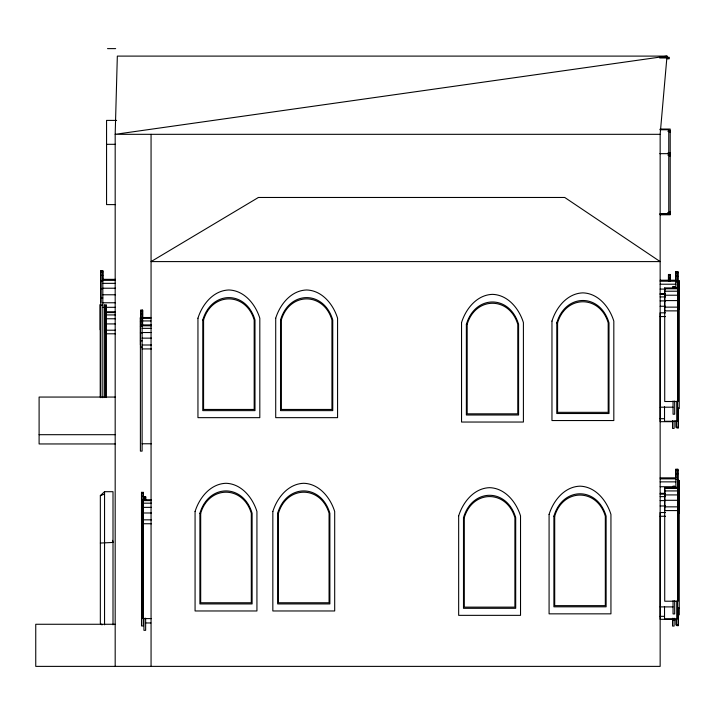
<?xml version="1.0" encoding="UTF-8"?>
<svg xmlns="http://www.w3.org/2000/svg" width="715" height="715" viewBox="0 0 715 715"><rect width="100%" height="100%" fill="white"/><g stroke="black" fill="none" stroke-linecap="round" stroke-linejoin="round"><path stroke-width="1.07" d="M100.216 329.812L100.216 304.581L100.216 397.183M100.824 302.767L100.824 270.726L102.826 270.726L102.826 397.728M102.826 270.726L102.826 280.36L115.41 280.36M104.596 330.214L104.596 304.983L106.169 304.983L106.169 397.585M106.169 311.999L106.169 304.983M140.399 345.005L140.399 317.514L150.919 317.496M140.9 310.096L140.9 317.978L140.9 310.096L142.616 310.096L142.616 325.495M141.516 519.841L141.516 492.349L143.232 492.349L143.232 625.956L141.516 625.956L141.516 492.349M142.115 325.397L142.115 317.514L142.115 451.12L140.399 451.12L140.399 317.514M142.616 317.978L142.616 310.096M143.232 500.232L143.232 492.349M143.929 496.719L143.929 499.722L143.929 496.719L145.646 496.719L145.646 499.722L145.646 496.719M660.151 407.532L660.151 421.68L672.976 421.68M664.53 606.633L664.53 618.913L677.364 618.913L677.364 601.065M664.53 406.764L664.53 421.278L677.364 421.278L677.364 401.195M664.718 487.639L664.718 601.217L678.079 601.217L678.079 506.846L678.079 487.639L664.718 487.639L664.718 510.582L678.079 510.582M664.718 287.931L664.718 401.508L678.079 401.508L678.079 307.137L678.079 287.931L664.718 287.931L664.718 310.873L678.079 310.873M668.48 274.48L668.48 281.084L668.48 274.48L670.125 274.48L670.125 281.084L670.125 274.48M672.529 618.296L672.529 626.063L674.102 626.063L674.102 618.296M672.529 420.661L672.529 428.428L674.102 428.428L674.102 420.661M673.047 620.557L673.047 618.341M673.047 600.68L673.047 613.935L674.683 613.935L674.683 600.68M673.047 487.219L673.047 486.254L674.683 486.254L674.683 487.219L673.047 487.219L673.047 486.254M673.047 400.963L673.047 414.226L674.683 414.226L674.683 400.963M673.047 287.51L673.047 286.545L674.683 286.545L674.683 287.51L673.047 287.51L673.047 286.545M674.683 620.557L674.683 618.341M674.683 287.51L674.683 286.545M674.683 487.219L674.683 486.254M675.872 619.342L675.872 624.901L677.874 624.901M675.872 477.665L675.872 469.237L677.874 469.237L677.874 487.174L675.872 487.174L675.872 469.237M675.872 420.59L675.872 427.266L677.874 427.266M675.872 280.977L675.872 271.602L677.874 271.602L677.874 288.449M676.908 601.065L676.908 625.661L678.49 625.661L678.49 607.759M676.908 401.195L676.908 428.026L678.49 428.026L678.49 407.89M677.606 488.113L677.606 480.578L679.25 480.578L679.25 513.468M677.606 288.762L677.606 280.861L679.25 280.861L679.25 307.137M677.874 480.864L677.874 469.237M677.874 281.227L677.874 271.602M678.079 287.931L678.079 288.762L664.718 288.762M679.25 614.873L679.25 480.578M679.25 280.861L679.25 408.542L677.606 408.542L677.606 303.196L679.25 303.196M115.178 624.267L35.75 624.267L35.75 666.38L660.151 666.38L660.151 134.322L667.015 56.101L117.332 56.101L115.178 134.322L115.178 666.38M102.022 624.901L100.341 623.471L100.341 495.602L104.551 491.697L113.006 491.697L113.006 624.812M100.341 495.602L104.551 494.128M100.341 543.051L113.006 542.453L112.532 540.361M667.015 56.101L115.178 134.322L660.151 134.322M107.518 48.62L115.651 48.62M661.107 57.289L669.24 57.289M659.668 57.969L667.801 57.969M667.211 58.049L669.24 58.049M667.211 58.8L669.24 58.8M116.608 120.397L106.562 120.397L106.562 204.606L115.49 204.606M660.151 129.058L670.196 129.058L670.196 214.777L660.151 214.777M659.829 129.746L668.766 129.746L668.766 213.955L659.829 213.955M669.24 130.505L670.196 130.505M667.801 131.185L668.766 131.185M669.24 131.256L670.196 131.256M669.24 132.016L670.196 132.016M106.562 144.314L115.49 144.314M667.962 152.983L670.196 152.983M659.829 153.662L668.766 153.662M669.24 153.743L670.196 153.743M669.24 154.377L670.196 154.494M667.801 155.066L668.766 155.066M669.24 155.137L670.196 155.137M669.24 155.888L670.196 155.888M669.24 211.872L670.196 211.872M667.801 212.561L668.766 212.561M669.24 212.632L670.196 212.632M667.962 213.267L670.196 213.267M669.24 213.383L670.196 213.383M660.151 214.026L670.196 214.026M100.824 271.906L102.826 271.906M675.872 272.772L677.874 272.772M100.824 275.391L102.826 275.391M668.48 275.445L670.125 275.445M675.872 276.258L677.874 276.258M668.48 278.305L670.125 278.305M102.826 279.342L115.41 279.342M660.151 280.217L675.872 280.217M100.824 281.049L102.826 281.049M660.151 281.227L675.872 281.227M677.606 281.826L679.25 281.826M675.872 281.916L677.874 281.916M102.826 283.355L115.41 283.355M660.151 284.221L675.872 284.221M677.606 284.686L679.25 284.686M102.826 288.225L115.41 288.225M100.824 288.663L102.826 288.663M660.151 289.092L665.388 289.092M677.606 289.325L679.25 289.325M664.718 291.219L678.079 291.219M665.522 293.615L660.151 293.615L660.151 294.446L665.522 294.446M102.826 294.777L115.41 294.777M664.718 295.215L678.079 295.215M677.606 295.572L679.25 295.572M660.151 296.904L665.522 296.904M100.824 297.949L102.826 297.949M664.718 300.586L678.079 300.586M660.151 300.899L665.522 300.899M102.826 302.767L115.41 302.767M100.824 305.153L102.826 305.153M104.596 305.913L106.169 305.913M660.151 306.27L665.522 306.27M664.718 307.137L678.079 307.137M102.826 307.316L115.41 307.316M104.596 308.657L106.169 308.657M677.606 309.094L679.25 309.094M140.9 311.105L142.616 311.105M115.455 311.767L105.722 311.767L105.722 397.379M105.722 312.571L115.455 312.571M665.522 312.821L660.151 312.821L660.151 407.193L673.047 407.193M104.596 313.107L106.169 313.107M140.9 314.1L142.616 314.1M105.722 314.931L115.455 314.931M660.151 316.557L665.522 316.557M142.124 318.363L150.919 318.363M140.399 318.524L142.115 318.524M105.722 318.765L115.455 318.765M104.596 319.113L106.169 319.113M142.124 320.937L150.919 320.937M140.399 321.518L142.115 321.518M105.722 323.922L115.455 323.922M142.115 324.914L151.455 324.914M142.115 325.781L151.455 325.781M104.596 326.424L106.169 326.424M140.399 326.371L142.115 326.371M142.115 328.355L151.455 328.355M105.722 330.214L115.455 330.214M104.596 332.091L106.169 332.091M142.115 332.529L151.455 332.529M140.399 332.913L142.115 332.913M105.722 333.798L115.455 333.798M142.115 338.15L151.455 338.15M140.399 340.876L142.115 340.876M142.115 345.005L151.455 345.005M140.399 347.061L142.115 347.061M142.115 348.92L151.455 348.92M115.178 397.057L39.102 397.057L39.102 443.952L115.178 443.952M660.151 418.695L664.342 418.695M39.102 434.693L115.178 434.693M142.115 443.765L151.455 443.765M675.872 470.416L677.874 470.416M675.872 473.893L677.874 473.893M660.151 477.852L675.872 477.852M660.151 478.862L675.872 478.862M675.872 479.559L677.874 479.559M677.606 481.535L679.25 481.535M660.151 481.865L675.872 481.865M677.606 484.395L679.25 484.395M660.151 486.727L672.726 486.727M664.718 488.47L678.079 488.47M677.606 489.033L679.25 489.033M664.718 490.928L678.079 490.928M141.516 493.359L143.232 493.359M660.151 493.323L665.522 493.323M660.151 494.154L665.522 494.154M664.718 494.923L678.079 494.923M677.606 495.289L679.25 495.289M141.516 496.344L143.232 496.344M660.151 496.612L665.522 496.612M143.929 497.729L145.646 497.729M151.535 499.74L142.741 499.74L142.741 618.591L151.535 618.591M664.718 500.294L678.079 500.294M142.741 500.607L151.535 500.607M660.151 500.607L665.522 500.607M141.516 501.206L143.232 501.206M679.25 502.904L677.606 502.904L677.606 608.25L679.25 608.25M142.741 503.181L151.535 503.181M660.151 505.979L665.522 505.979M664.718 506.846L678.079 506.846M142.741 507.364L151.535 507.364M141.516 507.739L143.232 507.739M677.606 508.812L679.25 508.812M665.522 512.53L660.151 512.53L660.151 619.315L672.976 619.315M142.741 512.986L151.535 512.986M141.516 515.712L143.232 515.712M660.151 516.266L665.522 516.266M142.741 519.841L151.535 519.841M141.516 521.896L143.232 521.896M142.741 523.746L151.535 523.746M660.151 606.901L673.047 606.901M660.151 616.33L664.342 616.33M145.646 622.962L150.829 622.962M677.606 280.861L677.606 307.137M677.606 480.578L677.606 506.846M675.872 271.602L675.872 288.449M151.062 134.322L151.062 666.38M145.646 618.144L145.646 630.326L143.929 630.326L143.929 618.144M104.596 304.983L104.596 397.585M104.551 491.697L104.551 624.812M100.824 270.726L100.824 397.728M195.07 511.52L195.07 610.968L256.935 610.968L256.935 511.52C252.645 497.694 241.536 483.778 226.003 483.286C210.469 483.778 199.36 497.694 195.07 511.52M197.948 318.211L197.948 417.658L259.813 417.658L259.813 318.211C255.523 304.384 244.414 290.469 228.88 289.977C213.347 290.469 202.238 304.384 197.948 318.211M199.896 513.299L199.896 603.934L252.109 603.934L252.109 513.299C243.35 483.465 208.655 483.465 199.896 513.299M200.692 513.299L200.692 602.763L251.305 602.763L251.305 513.299C243.02 485.163 208.977 485.163 200.692 513.299M202.774 319.989L202.774 410.625L254.987 410.625L254.987 319.989C246.228 290.156 211.533 290.156 202.774 319.989M203.578 319.989L203.578 409.454L254.183 409.454L254.183 319.989C245.897 291.863 211.855 291.863 203.578 319.989M272.835 511.52L272.835 610.968L334.692 610.968L334.692 511.52C330.41 497.694 319.301 483.778 303.759 483.286C288.225 483.778 277.116 497.694 272.835 511.52M275.713 318.211L275.713 417.658L337.569 417.658L337.569 318.211C333.288 304.384 322.179 290.469 306.637 289.977C291.103 290.469 279.994 304.384 275.713 318.211M277.652 513.299L277.652 603.934L329.874 603.934L329.874 513.299C321.115 483.465 286.411 483.465 277.652 513.299M278.457 513.299L278.457 602.763L329.07 602.763L329.07 513.299C320.785 485.163 286.742 485.163 278.457 513.299M280.53 319.989L280.53 410.625L332.752 410.625L332.752 319.989C323.993 290.156 289.289 290.156 280.53 319.989M281.335 319.989L281.335 409.454L331.948 409.454L331.948 319.989C323.663 291.863 289.62 291.863 281.335 319.989M458.664 515.899L458.664 615.347L520.529 615.347L520.529 515.899C516.239 502.064 505.13 488.157 489.596 487.666C474.063 488.157 462.954 502.064 458.664 515.899M461.541 322.59L461.541 422.038L523.407 422.038L523.407 322.59C519.117 308.755 508.007 294.848 492.474 294.357C476.941 294.848 465.831 308.755 461.541 322.59M463.49 517.678L463.49 608.313L515.703 608.313L515.703 517.678C506.944 487.836 472.249 487.836 463.49 517.678M464.285 517.678L464.285 607.133L514.898 607.133L514.898 517.678C506.613 489.543 472.57 489.543 464.285 517.678M466.368 324.369L466.368 415.004L518.581 415.004L518.581 324.369C509.822 294.526 475.126 294.526 466.368 324.369M467.172 324.369L467.172 413.833L517.776 413.833L517.776 324.369C509.491 296.233 475.457 296.233 467.172 324.369M549.084 514.407L549.084 613.845L610.941 613.845L610.941 514.407C606.66 500.572 595.55 486.656 580.017 486.164C564.475 486.656 553.374 500.572 549.084 514.407M551.962 321.098L551.962 420.545L613.819 420.545L613.819 321.098C609.538 307.262 598.428 293.356 582.895 292.864C567.352 293.356 556.252 307.262 551.962 321.098M553.902 516.176L553.902 606.812L606.123 606.812L606.123 516.176C597.365 486.343 562.669 486.343 553.902 516.176M554.706 516.176L554.706 605.641L605.319 605.641L605.319 516.176C597.034 488.05 562.991 488.05 554.706 516.176M556.779 322.867L556.779 413.511L609.001 413.511L609.001 322.867C600.243 293.034 565.547 293.034 556.779 322.867M557.584 322.867L557.584 412.332L608.197 412.332L608.197 322.867C599.912 294.741 565.869 294.741 557.584 322.867M258.41 197.474L151.062 261.592L660.151 261.592L564.743 197.474L258.41 197.474"/></g></svg>
